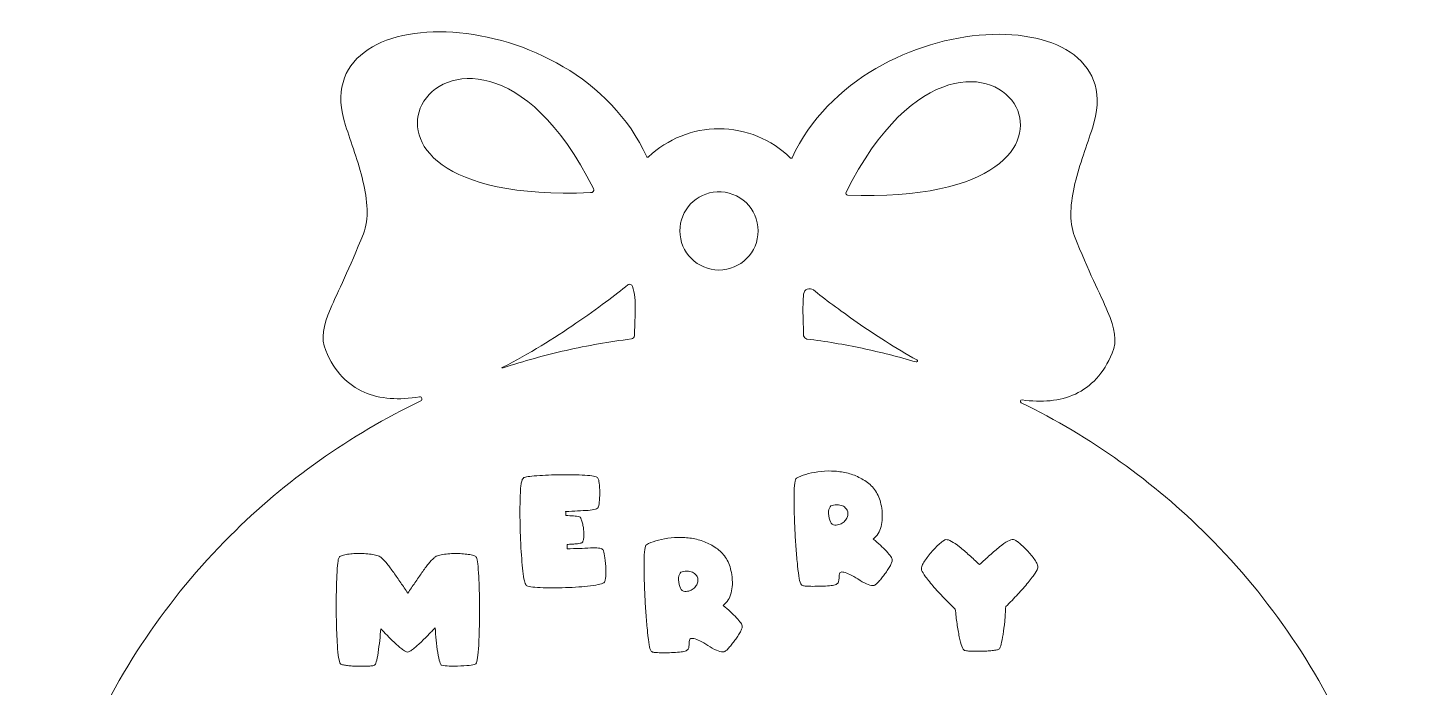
# Model space of a CAD drawing. Header units: inches. Extents: x -15.8 to -7.6, y -17.8 to -7.8.
# Drawn here: x -15.78 to -7.56, y -11.67 to -7.75 of the extents above; entities that cross this region are included whole.
import ezdxf

# ---------------------------------------------------------------- set-up
doc = ezdxf.new("R2010")
doc.units = ezdxf.units.IN
doc.header["$MEASUREMENT"] = 0
doc.layers.add('_U+0421_U+043B_U+043E_U+0439 1', color=7, linetype='Continuous')

# ---------------------------------------------------------------- blocks, each defined once
blk = doc.blocks.new('block 2')
at = {"layer": '_U+0421_U+043B_U+043E_U+0439 1', "lineweight": 0}
for points, knots in [([(-12.0964, -8.5201), (-12.3096, -8.051), (-12.8219, -7.8079), (-13.2484, -7.7804), (-13.675, -7.7529), (-14.0158, -7.941), (-13.8862, -8.3343), (-13.8533, -8.4345), (-13.8094, -8.551), (-13.7825, -8.6646), (-13.7555, -8.7781), (-13.7454, -8.8888), (-13.7802, -8.9773), (-13.8614, -9.1842), (-13.9328, -9.3203), (-13.9762, -9.4234), (-14.0196, -9.5264), (-14.0348, -9.5964), (-14.0037, -9.6712), (-13.9511, -9.7975), (-13.8723, -9.876), (-13.7764, -9.9181), (-13.6805, -9.9602), (-13.5674, -9.9659), (-13.4461, -9.9465), (-13.439, -9.9454), (-13.434, -9.9497), (-13.4324, -9.9551), (-13.4308, -9.9604), (-13.4325, -9.9669), (-13.439, -9.9699), (-13.6504, -10.0711), (-13.8517, -10.1897), (-14.0411, -10.324), (-14.2306, -10.4582), (-14.4081, -10.6081), (-14.5719, -10.7716), (-14.9436, -11.1429), (-15.2445, -11.585), (-15.4524, -12.076), (-15.6604, -12.567), (-15.7754, -13.1069), (-15.7754, -13.6736), (-15.7754, -14.2402), (-15.6604, -14.7799), (-15.4524, -15.2709), (-15.2445, -15.7619), (-14.9436, -16.2042), (-14.5719, -16.5756), (-14.2002, -16.9469), (-13.7575, -17.2474), (-13.2659, -17.4552), (-12.7743, -17.6629), (-12.2338, -17.7778), (-11.6667, -17.7778), (-11.0995, -17.7778), (-10.559, -17.6629), (-10.0674, -17.4552), (-9.5758, -17.2474), (-9.1331, -16.9469), (-8.7614, -16.5756), (-8.3897, -16.2042), (-8.0889, -15.7619), (-7.8809, -15.2709), (-7.673, -14.7799), (-7.5579, -14.2402), (-7.5579, -13.6736), (-7.5579, -13.1069), (-7.673, -12.567), (-7.8809, -12.076), (-8.0889, -11.585), (-8.3897, -11.1429), (-8.7614, -10.7716), (-8.9222, -10.6111), (-9.0962, -10.4637), (-9.2817, -10.3313), (-9.4672, -10.1989), (-9.6642, -10.0816), (-9.871, -9.9811), (-9.8755, -9.9789), (-9.8768, -9.9743), (-9.8756, -9.9705), (-9.8744, -9.9667), (-9.8709, -9.9636), (-9.8659, -9.9643), (-9.7491, -9.9802), (-9.6406, -9.972), (-9.5485, -9.9291), (-9.4564, -9.8861), (-9.3807, -9.8086), (-9.3297, -9.686), (-9.2985, -9.6112), (-9.3138, -9.5412), (-9.3572, -9.4382), (-9.4006, -9.3352), (-9.4722, -9.1991), (-9.5536, -8.9922), (-9.5883, -8.9036), (-9.5782, -8.793), (-9.5511, -8.6794), (-9.524, -8.5658), (-9.48, -8.4493), (-9.4471, -8.3491), (-9.3179, -7.957), (-9.6562, -7.7688), (-10.0808, -7.7948), (-10.5055, -7.8208), (-11.0165, -8.0611), (-11.2328, -8.5259), (-11.2333, -8.527), (-11.235, -8.5277), (-11.2368, -8.528), (-11.2385, -8.5283), (-11.2403, -8.5281), (-11.2409, -8.5275), (-11.2978, -8.4717), (-11.3644, -8.4282), (-11.4367, -8.3986), (-11.509, -8.369), (-11.587, -8.3534), (-11.6667, -8.3534), (-11.7446, -8.3534), (-11.821, -8.3684), (-11.8921, -8.3967), (-11.9631, -8.4251), (-12.0288, -8.4669), (-12.0852, -8.5205), (-12.0865, -8.5217), (-12.089, -8.5223), (-12.0913, -8.5222), (-12.0936, -8.5221), (-12.0958, -8.5214), (-12.0964, -8.5201)], [0, 0, 0, 0, 1, 1, 1, 2, 2, 2, 3, 3, 3, 4, 4, 4, 5, 5, 5, 6, 6, 6, 7, 7, 7, 8, 8, 8, 9, 9, 9, 10, 10, 10, 11, 11, 11, 12, 12, 12, 13, 13, 13, 14, 14, 14, 15, 15, 15, 16, 16, 16, 17, 17, 17, 18, 18, 18, 19, 19, 19, 20, 20, 20, 21, 21, 21, 22, 22, 22, 23, 23, 23, 24, 24, 24, 25, 25, 25, 26, 26, 26, 27, 27, 27, 28, 28, 28, 29, 29, 29, 30, 30, 30, 31, 31, 31, 32, 32, 32, 33, 33, 33, 34, 34, 34, 35, 35, 35, 36, 36, 36, 37, 37, 37, 38, 38, 38, 39, 39, 39, 40, 40, 40, 41, 41, 41, 42, 42, 42, 43, 43, 43, 44, 44, 44, 44]), ([(-12.4098, -8.716), (-12.4106, -8.7143), (-12.4113, -8.7126), (-12.412, -8.7113), (-12.4126, -8.7099), (-12.4131, -8.7088), (-12.4135, -8.7081), (-12.6134, -8.3084), (-12.8386, -8.126), (-13.0286, -8.0725), (-13.2186, -8.019), (-13.3734, -8.0945), (-13.4325, -8.2106), (-13.4874, -8.3182), (-13.4631, -8.4587), (-13.312, -8.5673), (-13.1609, -8.6759), (-12.8829, -8.7527), (-12.4305, -8.7328), (-12.4305, -8.7328), (-12.4255, -8.7325), (-12.4255, -8.7325), (-12.4255, -8.7325), (-12.4206, -8.7322), (-12.4206, -8.7322), (-12.4206, -8.7322), (-12.4172, -8.7296), (-12.4142, -8.7263), (-12.4111, -8.7229), (-12.4084, -8.7189), (-12.4098, -8.716)], [0, 0, 0, 0, 1, 1, 1, 2, 2, 2, 3, 3, 3, 4, 4, 4, 5, 5, 5, 6, 6, 6, 7, 7, 7, 8, 8, 8, 9, 9, 9, 10, 10, 10, 10]), ([(-10.9134, -8.7338), (-10.7136, -8.3351), (-10.49, -8.1499), (-10.3016, -8.0935), (-10.1131, -8.037), (-9.9599, -8.1092), (-9.9009, -8.225), (-9.8463, -8.3322), (-9.8741, -8.4715), (-10.0269, -8.5797), (-10.1798, -8.6879), (-10.4576, -8.765), (-10.903, -8.7476), (-10.9058, -8.7475), (-10.9089, -8.7451), (-10.9111, -8.7422), (-10.9133, -8.7394), (-10.9145, -8.736), (-10.9134, -8.7338)], [0, 0, 0, 0, 1, 1, 1, 2, 2, 2, 3, 3, 3, 4, 4, 4, 5, 5, 5, 6, 6, 6, 6]), ([(-11.6781, -8.7283), (-11.7405, -8.7314), (-11.7957, -8.7585), (-11.8353, -8.8003), (-11.875, -8.8421), (-11.8991, -8.8985), (-11.8991, -8.9604), (-11.8991, -9.0246), (-11.8731, -9.0826), (-11.831, -9.1246), (-11.789, -9.1666), (-11.7309, -9.1925), (-11.6667, -9.1925), (-11.6024, -9.1925), (-11.5443, -9.1666), (-11.5023, -9.1246), (-11.4603, -9.0826), (-11.4343, -9.0246), (-11.4343, -8.9604), (-11.4343, -8.8945), (-11.4618, -8.8348), (-11.5061, -8.7924), (-11.5504, -8.75), (-11.6113, -8.7249), (-11.6781, -8.7283), (-11.6781, -8.7283), (-11.6781, -8.7283), (-11.6781, -8.7283), (-11.6781, -8.7283), (-11.6781, -8.7283), (-11.6781, -8.7283)], [0, 0, 0, 0, 1, 1, 1, 2, 2, 2, 3, 3, 3, 4, 4, 4, 5, 5, 5, 6, 6, 6, 7, 7, 7, 8, 8, 8, 9, 9, 9, 10, 10, 10, 10]), ([(-12.9513, -9.7699), (-12.7961, -9.6909), (-12.646, -9.5971), (-12.5169, -9.5089), (-12.3879, -9.4207), (-12.2799, -9.3381), (-12.2089, -9.2815), (-12.204, -9.2777), (-12.198, -9.2767), (-12.1926, -9.2783), (-12.1873, -9.2798), (-12.1826, -9.2837), (-12.1805, -9.2896), (-12.1672, -9.3274), (-12.164, -9.3799), (-12.1644, -9.4334), (-12.1648, -9.4868), (-12.1688, -9.5412), (-12.1698, -9.5828), (-12.1699, -9.5878), (-12.1718, -9.5923), (-12.175, -9.5957), (-12.1781, -9.5992), (-12.1825, -9.6015), (-12.1874, -9.6022), (-12.3186, -9.6187), (-12.4478, -9.6414), (-12.5748, -9.67), (-12.7017, -9.6986), (-12.8264, -9.7332), (-12.9486, -9.7733), (-12.9532, -9.7748), (-12.956, -9.775), (-12.9566, -9.7743), (-12.9572, -9.7736), (-12.9555, -9.772), (-12.9513, -9.7699)], [0, 0, 0, 0, 1, 1, 1, 2, 2, 2, 3, 3, 3, 4, 4, 4, 5, 5, 5, 6, 6, 6, 7, 7, 7, 8, 8, 8, 9, 9, 9, 10, 10, 10, 11, 11, 11, 12, 12, 12, 12]), ([(-11.1635, -9.5839), (-11.1642, -9.5538), (-11.1663, -9.5101), (-11.1673, -9.4647), (-11.1682, -9.4193), (-11.1678, -9.3721), (-11.1636, -9.3351), (-11.162, -9.3212), (-11.153, -9.3109), (-11.1418, -9.3062), (-11.1305, -9.3015), (-11.1169, -9.3025), (-11.1059, -9.3112), (-11.0412, -9.3621), (-10.9512, -9.4304), (-10.8454, -9.5037), (-10.7397, -9.5771), (-10.6182, -9.6555), (-10.4906, -9.7269), (-10.4872, -9.7288), (-10.4865, -9.7323), (-10.4877, -9.7351), (-10.4889, -9.7379), (-10.4918, -9.74), (-10.4956, -9.7389), (-10.6004, -9.7077), (-10.7069, -9.6806), (-10.8151, -9.6578), (-10.9232, -9.635), (-11.0329, -9.6165), (-11.144, -9.6024), (-11.1472, -9.602), (-11.152, -9.5988), (-11.1561, -9.595), (-11.1602, -9.5913), (-11.1635, -9.5868), (-11.1635, -9.5839)], [0, 0, 0, 0, 1, 1, 1, 2, 2, 2, 3, 3, 3, 4, 4, 4, 5, 5, 5, 6, 6, 6, 7, 7, 7, 8, 8, 8, 9, 9, 9, 10, 10, 10, 11, 11, 11, 12, 12, 12, 12]), ([(-12.5695, -10.8483), (-12.544, -10.8479), (-12.5198, -10.8474), (-12.4967, -10.8466), (-12.4737, -10.8459), (-12.4518, -10.8449), (-12.4312, -10.8437), (-12.4107, -10.8426), (-12.3945, -10.8429), (-12.3824, -10.8444), (-12.3703, -10.8459), (-12.3623, -10.8485), (-12.3583, -10.8521), (-12.3547, -10.8557), (-12.3513, -10.8643), (-12.3483, -10.8781), (-12.3454, -10.8919), (-12.3428, -10.911), (-12.3409, -10.9356), (-12.3392, -10.9604), (-12.3387, -10.9817), (-12.3394, -10.9997), (-12.3401, -11.0176), (-12.342, -11.0321), (-12.3452, -11.0432), (-12.3466, -11.0478), (-12.3531, -11.0521), (-12.3646, -11.0559), (-12.376, -11.0597), (-12.3924, -11.0631), (-12.4139, -11.066), (-12.4355, -11.0692), (-12.4583, -11.0719), (-12.4823, -11.074), (-12.5064, -11.0761), (-12.5317, -11.0777), (-12.5585, -11.0787), (-12.5852, -11.0798), (-12.6114, -11.0804), (-12.637, -11.0806), (-12.6627, -11.0808), (-12.6878, -11.0804), (-12.7124, -11.0796), (-12.737, -11.079), (-12.7572, -11.0776), (-12.7733, -11.0756), (-12.7893, -11.0737), (-12.801, -11.0711), (-12.8087, -11.0682), (-12.8129, -11.0662), (-12.8168, -11.0595), (-12.8204, -11.0477), (-12.824, -11.036), (-12.8273, -11.0192), (-12.8303, -10.9974), (-12.833, -10.9756), (-12.8356, -10.9519), (-12.8378, -10.9263), (-12.84, -10.9007), (-12.8419, -10.8733), (-12.8434, -10.8441), (-12.8451, -10.8148), (-12.8464, -10.7853), (-12.8474, -10.7554), (-12.8483, -10.7256), (-12.8489, -10.6954), (-12.8494, -10.6649), (-12.8496, -10.6346), (-12.8496, -10.6071), (-12.8493, -10.5823), (-12.8489, -10.5575), (-12.8483, -10.5355), (-12.8473, -10.5162), (-12.8473, -10.5162), (-12.8473, -10.5162), (-12.8473, -10.5162), (-12.8473, -10.5162), (-12.8473, -10.5162), (-12.8473, -10.5162), (-12.8473, -10.5058), (-12.8468, -10.4959), (-12.846, -10.4863), (-12.8451, -10.4767), (-12.8439, -10.4675), (-12.8422, -10.4586), (-12.8405, -10.4499), (-12.8382, -10.4429), (-12.8355, -10.4375), (-12.8328, -10.4321), (-12.8297, -10.4283), (-12.826, -10.426), (-12.8224, -10.4239), (-12.8142, -10.4219), (-12.8013, -10.42), (-12.7884, -10.4182), (-12.7709, -10.4165), (-12.7489, -10.415), (-12.7268, -10.4133), (-12.7039, -10.4119), (-12.6801, -10.4109), (-12.6563, -10.4098), (-12.6316, -10.4091), (-12.606, -10.4086), (-12.5803, -10.4084), (-12.5557, -10.4085), (-12.5321, -10.409), (-12.5084, -10.4095), (-12.4857, -10.4103), (-12.4639, -10.4116), (-12.4423, -10.4129), (-12.4252, -10.4147), (-12.4127, -10.4169), (-12.4002, -10.4191), (-12.3922, -10.4218), (-12.3888, -10.4247), (-12.3852, -10.4281), (-12.3822, -10.4361), (-12.3799, -10.4487), (-12.3776, -10.4614), (-12.3761, -10.4787), (-12.3757, -10.501), (-12.3753, -10.523), (-12.3757, -10.5424), (-12.377, -10.5591), (-12.3783, -10.5757), (-12.3806, -10.5897), (-12.3838, -10.6009), (-12.3852, -10.6062), (-12.3912, -10.6105), (-12.4015, -10.6137), (-12.4117, -10.6169), (-12.4264, -10.6192), (-12.4452, -10.6204), (-12.4641, -10.6215), (-12.4847, -10.6226), (-12.5068, -10.6238), (-12.529, -10.6249), (-12.5527, -10.6259), (-12.578, -10.6268), (-12.578, -10.6308), (-12.5778, -10.6349), (-12.5775, -10.6391), (-12.5772, -10.6432), (-12.5769, -10.6473), (-12.5767, -10.6513), (-12.5602, -10.6516), (-12.5451, -10.6522), (-12.5316, -10.6534), (-12.5182, -10.6545), (-12.5063, -10.6562), (-12.4961, -10.6585), (-12.4936, -10.6592), (-12.491, -10.6617), (-12.4885, -10.6661), (-12.4861, -10.6705), (-12.4836, -10.6768), (-12.4813, -10.6848), (-12.479, -10.6926), (-12.4768, -10.7009), (-12.4751, -10.7096), (-12.4733, -10.7183), (-12.472, -10.7274), (-12.4711, -10.7369), (-12.4703, -10.7462), (-12.4698, -10.7552), (-12.4699, -10.7639), (-12.4699, -10.7726), (-12.4705, -10.781), (-12.4715, -10.789), (-12.4726, -10.7971), (-12.4744, -10.8032), (-12.4769, -10.8075), (-12.4795, -10.8118), (-12.4828, -10.8142), (-12.4868, -10.8148), (-12.4898, -10.8155), (-12.4939, -10.8163), (-12.4992, -10.8172), (-12.5045, -10.818), (-12.511, -10.8189), (-12.5186, -10.8195), (-12.5262, -10.8201), (-12.5343, -10.8208), (-12.5428, -10.8213), (-12.5513, -10.8218), (-12.5602, -10.8223), (-12.5695, -10.8225), (-12.5695, -10.8267), (-12.5695, -10.8309), (-12.5695, -10.8352), (-12.5695, -10.8395), (-12.5695, -10.8439), (-12.5695, -10.8483), (-12.5695, -10.8483), (-12.5695, -10.8483), (-12.5695, -10.8483), (-12.5695, -10.8483), (-12.5695, -10.8483), (-12.5695, -10.8483)], [0, 0, 0, 0, 1, 1, 1, 2, 2, 2, 3, 3, 3, 4, 4, 4, 5, 5, 5, 6, 6, 6, 7, 7, 7, 8, 8, 8, 9, 9, 9, 10, 10, 10, 11, 11, 11, 12, 12, 12, 13, 13, 13, 14, 14, 14, 15, 15, 15, 16, 16, 16, 17, 17, 17, 18, 18, 18, 19, 19, 19, 20, 20, 20, 21, 21, 21, 22, 22, 22, 23, 23, 23, 24, 24, 24, 25, 25, 25, 26, 26, 26, 27, 27, 27, 28, 28, 28, 29, 29, 29, 30, 30, 30, 31, 31, 31, 32, 32, 32, 33, 33, 33, 34, 34, 34, 35, 35, 35, 36, 36, 36, 37, 37, 37, 38, 38, 38, 39, 39, 39, 40, 40, 40, 41, 41, 41, 42, 42, 42, 43, 43, 43, 44, 44, 44, 45, 45, 45, 46, 46, 46, 47, 47, 47, 48, 48, 48, 49, 49, 49, 50, 50, 50, 51, 51, 51, 52, 52, 52, 53, 53, 53, 54, 54, 54, 55, 55, 55, 56, 56, 56, 57, 57, 57, 58, 58, 58, 59, 59, 59, 60, 60, 60, 61, 61, 61, 62, 62, 62, 63, 63, 63, 64, 64, 64, 65, 65, 65, 66, 66, 66, 66]), ([(-10.7498, -10.7911), (-10.7348, -10.8034), (-10.7208, -10.8156), (-10.7077, -10.8277), (-10.6946, -10.8397), (-10.6824, -10.8517), (-10.671, -10.8636), (-10.6599, -10.8752), (-10.6515, -10.8854), (-10.6457, -10.8941), (-10.64, -10.9027), (-10.637, -10.9099), (-10.637, -10.9157), (-10.637, -10.9201), (-10.6382, -10.9254), (-10.6406, -10.9317), (-10.643, -10.9379), (-10.6466, -10.9451), (-10.6515, -10.9534), (-10.6563, -10.9618), (-10.6615, -10.9702), (-10.6671, -10.9785), (-10.6727, -10.9868), (-10.6786, -10.9951), (-10.685, -11.0033), (-10.6911, -11.0116), (-10.6973, -11.0194), (-10.7033, -11.0268), (-10.7094, -11.0342), (-10.7153, -11.041), (-10.721, -11.0474), (-10.7269, -11.0535), (-10.7319, -11.058), (-10.736, -11.061), (-10.74, -11.064), (-10.7431, -11.0656), (-10.7452, -11.066), (-10.7547, -11.0675), (-10.7664, -11.066), (-10.7802, -11.0612), (-10.7941, -11.0564), (-10.8101, -11.0482), (-10.8283, -11.0364), (-10.8465, -11.0247), (-10.863, -11.0149), (-10.8776, -11.0071), (-10.8922, -10.9992), (-10.9051, -10.9934), (-10.9161, -10.9898), (-10.9269, -10.9864), (-10.9356, -10.9854), (-10.9416, -10.9869), (-10.9477, -10.9883), (-10.9511, -10.9921), (-10.9513, -10.9983), (-10.9517, -11.0086), (-10.9521, -11.0179), (-10.9529, -11.0258), (-10.9537, -11.0338), (-10.9549, -11.0406), (-10.9568, -11.0461), (-10.9589, -11.0518), (-10.9636, -11.0564), (-10.9708, -11.0598), (-10.978, -11.0633), (-10.9877, -11.0656), (-11, -11.0669), (-11.014, -11.0684), (-11.029, -11.0695), (-11.045, -11.0703), (-11.061, -11.0711), (-11.0781, -11.0715), (-11.0963, -11.0715), (-11.1143, -11.0718), (-11.1291, -11.0715), (-11.1405, -11.0711), (-11.1519, -11.0706), (-11.1599, -11.0698), (-11.1646, -11.069), (-11.168, -11.0684), (-11.1709, -11.0671), (-11.1736, -11.0652), (-11.1762, -11.0633), (-11.1786, -11.0607), (-11.1807, -11.0576), (-11.1837, -11.0535), (-11.1867, -11.0425), (-11.1899, -11.0245), (-11.1931, -11.0064), (-11.1964, -10.9813), (-11.1998, -10.9491), (-11.2032, -10.9169), (-11.2061, -10.8834), (-11.2087, -10.8484), (-11.2113, -10.8135), (-11.2136, -10.7771), (-11.2155, -10.7395), (-11.2174, -10.7018), (-11.2188, -10.6656), (-11.2196, -10.6311), (-11.2204, -10.5965), (-11.2208, -10.5635), (-11.2206, -10.5319), (-11.2203, -10.5003), (-11.2191, -10.4761), (-11.2167, -10.4591), (-11.2144, -10.4421), (-11.211, -10.4323), (-11.2066, -10.4298), (-11.1907, -10.4209), (-11.1721, -10.4133), (-11.1509, -10.4069), (-11.1296, -10.4005), (-11.1056, -10.3953), (-11.0789, -10.3913), (-11.0522, -10.3874), (-11.0255, -10.3859), (-10.9988, -10.3865), (-10.9722, -10.3872), (-10.9456, -10.3902), (-10.919, -10.3955), (-10.8925, -10.4008), (-10.8674, -10.4089), (-10.8437, -10.4199), (-10.8199, -10.4309), (-10.7976, -10.4446), (-10.7766, -10.4612), (-10.7558, -10.4777), (-10.7388, -10.4981), (-10.7259, -10.5224), (-10.7131, -10.5467), (-10.7043, -10.5749), (-10.6998, -10.6069), (-10.6937, -10.6494), (-10.6948, -10.6861), (-10.7032, -10.7168), (-10.7116, -10.7475), (-10.7272, -10.7723), (-10.7498, -10.7911), (-10.7498, -10.7911), (-10.7498, -10.7911), (-10.7498, -10.7911), (-10.7498, -10.7911), (-10.7498, -10.7911), (-10.7498, -10.7911)], [0, 0, 0, 0, 1, 1, 1, 2, 2, 2, 3, 3, 3, 4, 4, 4, 5, 5, 5, 6, 6, 6, 7, 7, 7, 8, 8, 8, 9, 9, 9, 10, 10, 10, 11, 11, 11, 12, 12, 12, 13, 13, 13, 14, 14, 14, 15, 15, 15, 16, 16, 16, 17, 17, 17, 18, 18, 18, 19, 19, 19, 20, 20, 20, 21, 21, 21, 22, 22, 22, 23, 23, 23, 24, 24, 24, 25, 25, 25, 26, 26, 26, 27, 27, 27, 28, 28, 28, 29, 29, 29, 30, 30, 30, 31, 31, 31, 32, 32, 32, 33, 33, 33, 34, 34, 34, 35, 35, 35, 36, 36, 36, 37, 37, 37, 38, 38, 38, 39, 39, 39, 40, 40, 40, 41, 41, 41, 42, 42, 42, 43, 43, 43, 44, 44, 44, 45, 45, 45, 46, 46, 46, 47, 47, 47, 48, 48, 48, 48]), ([(-10.9699, -10.7077), (-10.9589, -10.7066), (-10.9492, -10.7041), (-10.9406, -10.7001), (-10.9321, -10.696), (-10.9248, -10.6905), (-10.9186, -10.6835), (-10.9125, -10.6765), (-10.9078, -10.6693), (-10.9047, -10.662), (-10.9017, -10.6546), (-10.9002, -10.6471), (-10.9004, -10.6395), (-10.9004, -10.6321), (-10.9022, -10.6251), (-10.9057, -10.6185), (-10.9092, -10.612), (-10.9144, -10.6058), (-10.9212, -10.6001), (-10.9282, -10.5946), (-10.9371, -10.5909), (-10.9479, -10.589), (-10.9587, -10.5871), (-10.9714, -10.587), (-10.9861, -10.5887), (-10.9979, -10.5899), (-11.0062, -10.5959), (-11.0109, -10.6064), (-11.0155, -10.617), (-11.0166, -10.6323), (-11.014, -10.6522), (-11.0115, -10.6721), (-11.0065, -10.6866), (-10.9991, -10.6958), (-10.9918, -10.705), (-10.982, -10.709), (-10.9699, -10.7077), (-10.9699, -10.7077), (-10.9699, -10.7077), (-10.9699, -10.7077), (-10.9699, -10.7077), (-10.9699, -10.7077), (-10.9699, -10.7077)], [0, 0, 0, 0, 1, 1, 1, 2, 2, 2, 3, 3, 3, 4, 4, 4, 5, 5, 5, 6, 6, 6, 7, 7, 7, 8, 8, 8, 9, 9, 9, 10, 10, 10, 11, 11, 11, 12, 12, 12, 13, 13, 13, 14, 14, 14, 14]), ([(-11.6412, -11.1855), (-11.6262, -11.198), (-11.6122, -11.2103), (-11.5991, -11.2223), (-11.5861, -11.2344), (-11.574, -11.2463), (-11.5628, -11.2579), (-11.5515, -11.2696), (-11.5431, -11.2797), (-11.5373, -11.2885), (-11.5316, -11.2972), (-11.5286, -11.3045), (-11.5284, -11.3104), (-11.5284, -11.3147), (-11.5296, -11.32), (-11.532, -11.3263), (-11.5344, -11.3326), (-11.538, -11.3399), (-11.5428, -11.3481), (-11.5477, -11.3564), (-11.5529, -11.3647), (-11.5585, -11.373), (-11.564, -11.3813), (-11.57, -11.3897), (-11.5763, -11.3981), (-11.5825, -11.4064), (-11.5886, -11.4141), (-11.5947, -11.4214), (-11.6008, -11.4286), (-11.6069, -11.4354), (-11.6128, -11.4418), (-11.6185, -11.4481), (-11.6234, -11.4527), (-11.6274, -11.4557), (-11.6314, -11.4587), (-11.6344, -11.4602), (-11.6366, -11.4604), (-11.6461, -11.4621), (-11.6578, -11.4606), (-11.6716, -11.4557), (-11.6854, -11.4509), (-11.7014, -11.4426), (-11.7197, -11.4307), (-11.7379, -11.4191), (-11.7543, -11.4094), (-11.769, -11.4016), (-11.7837, -11.3938), (-11.7966, -11.388), (-11.8079, -11.3842), (-11.8185, -11.3808), (-11.8271, -11.3798), (-11.8331, -11.3812), (-11.839, -11.3827), (-11.8424, -11.3865), (-11.8427, -11.3926), (-11.8431, -11.4032), (-11.8435, -11.4125), (-11.8443, -11.4206), (-11.8451, -11.4286), (-11.8463, -11.4354), (-11.8482, -11.4409), (-11.8503, -11.4464), (-11.8549, -11.4509), (-11.8622, -11.4543), (-11.8694, -11.4576), (-11.8791, -11.46), (-11.8914, -11.4612), (-11.9054, -11.4627), (-11.9205, -11.4639), (-11.9365, -11.4647), (-11.9526, -11.4656), (-11.9697, -11.4661), (-11.9877, -11.4663), (-12.0057, -11.4663), (-12.0204, -11.4661), (-12.0319, -11.4656), (-12.0433, -11.4652), (-12.0515, -11.4644), (-12.0564, -11.4634), (-12.0596, -11.4627), (-12.0624, -11.4615), (-12.0651, -11.4596), (-12.0677, -11.4577), (-12.0702, -11.4553), (-12.0725, -11.4523), (-12.0752, -11.4483), (-12.0782, -11.4372), (-12.0813, -11.419), (-12.0845, -11.4009), (-12.0878, -11.3757), (-12.0912, -11.3435), (-12.0945, -11.3113), (-12.0976, -11.2777), (-12.1003, -11.2428), (-12.1029, -11.2078), (-12.1051, -11.1715), (-12.1068, -11.1338), (-12.1087, -11.0963), (-12.1101, -11.0602), (-12.111, -11.0256), (-12.1118, -10.9911), (-12.1121, -10.958), (-12.1119, -10.9267), (-12.1117, -10.8951), (-12.1104, -10.8708), (-12.1082, -10.8537), (-12.1059, -10.8367), (-12.1026, -10.8269), (-12.0984, -10.8246), (-12.0825, -10.8157), (-12.0638, -10.808), (-12.0424, -10.8015), (-12.0211, -10.795), (-11.997, -10.7899), (-11.9703, -10.786), (-11.9436, -10.782), (-11.9169, -10.7803), (-11.8902, -10.781), (-11.8635, -10.7816), (-11.8369, -10.7846), (-11.8104, -10.7899), (-11.7839, -10.7952), (-11.7588, -10.8033), (-11.735, -10.8143), (-11.7113, -10.8253), (-11.6889, -10.8392), (-11.6679, -10.8559), (-11.6472, -10.8725), (-11.6303, -10.8928), (-11.6175, -10.917), (-11.6046, -10.9412), (-11.5958, -10.9692), (-11.5912, -11.0012), (-11.585, -11.0438), (-11.5862, -11.0804), (-11.5946, -11.1111), (-11.603, -11.1419), (-11.6185, -11.1666), (-11.6412, -11.1855), (-11.6412, -11.1855), (-11.6412, -11.1855), (-11.6412, -11.1855), (-11.6412, -11.1855), (-11.6412, -11.1855), (-11.6412, -11.1855)], [0, 0, 0, 0, 1, 1, 1, 2, 2, 2, 3, 3, 3, 4, 4, 4, 5, 5, 5, 6, 6, 6, 7, 7, 7, 8, 8, 8, 9, 9, 9, 10, 10, 10, 11, 11, 11, 12, 12, 12, 13, 13, 13, 14, 14, 14, 15, 15, 15, 16, 16, 16, 17, 17, 17, 18, 18, 18, 19, 19, 19, 20, 20, 20, 21, 21, 21, 22, 22, 22, 23, 23, 23, 24, 24, 24, 25, 25, 25, 26, 26, 26, 27, 27, 27, 28, 28, 28, 29, 29, 29, 30, 30, 30, 31, 31, 31, 32, 32, 32, 33, 33, 33, 34, 34, 34, 35, 35, 35, 36, 36, 36, 37, 37, 37, 38, 38, 38, 39, 39, 39, 40, 40, 40, 41, 41, 41, 42, 42, 42, 43, 43, 43, 44, 44, 44, 45, 45, 45, 46, 46, 46, 47, 47, 47, 48, 48, 48, 48]), ([(-9.7711, -10.961), (-9.7724, -10.9676), (-9.7778, -10.9782), (-9.7875, -10.993), (-9.7972, -11.0077), (-9.8112, -11.0264), (-9.8296, -11.0491), (-9.8481, -11.0718), (-9.8684, -11.0951), (-9.8906, -11.1189), (-9.9128, -11.1427), (-9.9367, -11.1671), (-9.9624, -11.1918), (-9.9639, -11.2226), (-9.966, -11.2517), (-9.9687, -11.2792), (-9.9714, -11.3067), (-9.9747, -11.3327), (-9.9785, -11.357), (-9.9823, -11.3814), (-9.986, -11.4008), (-9.9896, -11.4151), (-9.9932, -11.4294), (-9.9967, -11.4386), (-10.0001, -11.4426), (-10.0016, -11.4447), (-10.0054, -11.4466), (-10.0114, -11.4483), (-10.0174, -11.4499), (-10.0256, -11.4513), (-10.0357, -11.4523), (-10.0457, -11.4536), (-10.0563, -11.4546), (-10.0674, -11.4553), (-10.0786, -11.4561), (-10.0902, -11.4566), (-10.1023, -11.457), (-10.1144, -11.4572), (-10.1261, -11.4573), (-10.1373, -11.4573), (-10.1486, -11.4573), (-10.1596, -11.4572), (-10.1702, -11.457), (-10.1808, -11.4566), (-10.1892, -11.4559), (-10.1956, -11.4551), (-10.202, -11.4543), (-10.2062, -11.4532), (-10.2083, -11.4519), (-10.2132, -11.4494), (-10.2182, -11.4413), (-10.2232, -11.4278), (-10.2283, -11.4143), (-10.2333, -11.3954), (-10.2384, -11.371), (-10.2437, -11.3469), (-10.2483, -11.321), (-10.2522, -11.2936), (-10.2561, -11.2662), (-10.2594, -11.2372), (-10.2622, -11.2067), (-10.2893, -11.1813), (-10.3146, -11.1564), (-10.3379, -11.132), (-10.3613, -11.1077), (-10.3828, -11.0838), (-10.4025, -11.0605), (-10.4221, -11.0372), (-10.4368, -11.018), (-10.447, -11.0028), (-10.4571, -10.9876), (-10.4628, -10.9764), (-10.464, -10.9695), (-10.4647, -10.9654), (-10.4639, -10.96), (-10.4615, -10.9532), (-10.4592, -10.9464), (-10.4551, -10.9381), (-10.4492, -10.9284), (-10.443, -10.9188), (-10.4364, -10.9092), (-10.4291, -10.8995), (-10.4218, -10.8897), (-10.414, -10.8799), (-10.4055, -10.8699), (-10.397, -10.8602), (-10.3885, -10.8509), (-10.3801, -10.8421), (-10.3716, -10.8334), (-10.3631, -10.8252), (-10.3546, -10.8178), (-10.3461, -10.8102), (-10.3387, -10.8044), (-10.3325, -10.8004), (-10.3263, -10.7964), (-10.3213, -10.7943), (-10.3177, -10.7941), (-10.3093, -10.7937), (-10.2982, -10.7971), (-10.2847, -10.8043), (-10.2712, -10.8116), (-10.2552, -10.8227), (-10.2367, -10.8377), (-10.2183, -10.8525), (-10.1992, -10.8688), (-10.1795, -10.8863), (-10.1598, -10.9038), (-10.1394, -10.9227), (-10.1184, -10.9428), (-10.097, -10.9227), (-10.0764, -10.9038), (-10.0566, -10.8862), (-10.0368, -10.8685), (-10.0177, -10.8521), (-9.9993, -10.8369), (-9.9808, -10.8218), (-9.9647, -10.8106), (-9.951, -10.8033), (-9.9373, -10.796), (-9.9261, -10.7926), (-9.9174, -10.7932), (-9.9138, -10.7935), (-9.9089, -10.7955), (-9.9028, -10.7992), (-9.8967, -10.803), (-9.8894, -10.8085), (-9.8809, -10.8157), (-9.8725, -10.8229), (-9.8639, -10.8306), (-9.8553, -10.8389), (-9.8467, -10.8471), (-9.8381, -10.8559), (-9.8296, -10.8653), (-9.8209, -10.8746), (-9.813, -10.8839), (-9.8057, -10.8932), (-9.7984, -10.9024), (-9.7917, -10.9116), (-9.7855, -10.9207), (-9.7796, -10.9301), (-9.7756, -10.938), (-9.7732, -10.9447), (-9.7709, -10.9514), (-9.7703, -10.9568), (-9.7711, -10.961), (-9.7711, -10.961), (-9.7711, -10.961), (-9.7711, -10.961), (-9.7711, -10.961), (-9.7711, -10.961), (-9.7711, -10.961)], [0, 0, 0, 0, 1, 1, 1, 2, 2, 2, 3, 3, 3, 4, 4, 4, 5, 5, 5, 6, 6, 6, 7, 7, 7, 8, 8, 8, 9, 9, 9, 10, 10, 10, 11, 11, 11, 12, 12, 12, 13, 13, 13, 14, 14, 14, 15, 15, 15, 16, 16, 16, 17, 17, 17, 18, 18, 18, 19, 19, 19, 20, 20, 20, 21, 21, 21, 22, 22, 22, 23, 23, 23, 24, 24, 24, 25, 25, 25, 26, 26, 26, 27, 27, 27, 28, 28, 28, 29, 29, 29, 30, 30, 30, 31, 31, 31, 32, 32, 32, 33, 33, 33, 34, 34, 34, 35, 35, 35, 36, 36, 36, 37, 37, 37, 38, 38, 38, 39, 39, 39, 40, 40, 40, 41, 41, 41, 42, 42, 42, 43, 43, 43, 44, 44, 44, 45, 45, 45, 46, 46, 46, 47, 47, 47, 48, 48, 48, 49, 49, 49, 50, 50, 50, 50]), ([(-13.516, -11.1131), (-13.5016, -11.0917), (-13.4874, -11.0707), (-13.4734, -11.0502), (-13.4594, -11.0296), (-13.4456, -11.0095), (-13.432, -10.9898), (-13.4187, -10.9703), (-13.4059, -10.9533), (-13.394, -10.9386), (-13.382, -10.9239), (-13.3708, -10.9116), (-13.3604, -10.9017), (-13.3559, -10.8972), (-13.3493, -10.8934), (-13.3405, -10.8902), (-13.3317, -10.887), (-13.3207, -10.8843), (-13.3074, -10.8822), (-13.2942, -10.8803), (-13.2809, -10.8788), (-13.2672, -10.8779), (-13.2535, -10.8769), (-13.2395, -10.8765), (-13.2251, -10.8767), (-13.2109, -10.8769), (-13.1973, -10.8775), (-13.1844, -10.8787), (-13.1716, -10.8798), (-13.1594, -10.8814), (-13.1479, -10.8835), (-13.1362, -10.8854), (-13.127, -10.8877), (-13.1203, -10.8905), (-13.1136, -10.8933), (-13.1093, -10.8966), (-13.1076, -10.9004), (-13.1049, -10.9068), (-13.1024, -10.9194), (-13.1003, -10.9383), (-13.0981, -10.9572), (-13.0962, -10.9824), (-13.0945, -11.0139), (-13.093, -11.0453), (-13.0918, -11.078), (-13.091, -11.112), (-13.0902, -11.146), (-13.0898, -11.1813), (-13.0898, -11.2177), (-13.0898, -11.2541), (-13.0902, -11.2893), (-13.0911, -11.3231), (-13.0919, -11.3569), (-13.0932, -11.3894), (-13.0949, -11.4206), (-13.0966, -11.4517), (-13.0987, -11.4766), (-13.1015, -11.4951), (-13.1042, -11.5136), (-13.1076, -11.5256), (-13.1119, -11.5311), (-13.1148, -11.5347), (-13.1238, -11.5376), (-13.1388, -11.5398), (-13.1537, -11.542), (-13.1746, -11.5436), (-13.2013, -11.5447), (-13.2281, -11.5455), (-13.2508, -11.5456), (-13.2697, -11.545), (-13.2885, -11.5444), (-13.3033, -11.543), (-13.3141, -11.5409), (-13.3184, -11.54), (-13.3226, -11.5333), (-13.3267, -11.5206), (-13.3308, -11.5079), (-13.3347, -11.4894), (-13.3383, -11.4651), (-13.3419, -11.4407), (-13.345, -11.4162), (-13.3475, -11.3916), (-13.35, -11.367), (-13.3519, -11.3422), (-13.3532, -11.3172), (-13.3561, -11.3202), (-13.3602, -11.3244), (-13.3653, -11.3299), (-13.3705, -11.3353), (-13.3769, -11.342), (-13.3845, -11.3498), (-13.392, -11.3577), (-13.3997, -11.3657), (-13.4078, -11.3739), (-13.4158, -11.382), (-13.4242, -11.3903), (-13.4329, -11.3986), (-13.4416, -11.4068), (-13.4501, -11.4146), (-13.4583, -11.422), (-13.4666, -11.4294), (-13.4746, -11.4363), (-13.4825, -11.4426), (-13.4905, -11.4492), (-13.4975, -11.454), (-13.5035, -11.4573), (-13.5094, -11.4605), (-13.5143, -11.4621), (-13.5181, -11.4621), (-13.5217, -11.4621), (-13.5264, -11.4605), (-13.5321, -11.4574), (-13.5378, -11.4543), (-13.5446, -11.4496), (-13.5525, -11.4435), (-13.5601, -11.4375), (-13.5678, -11.431), (-13.5757, -11.4239), (-13.5836, -11.4169), (-13.5917, -11.4094), (-13.6, -11.4015), (-13.6082, -11.3935), (-13.6163, -11.3855), (-13.6241, -11.3777), (-13.6319, -11.37), (-13.6394, -11.3623), (-13.6466, -11.3549), (-13.6538, -11.3473), (-13.6599, -11.3408), (-13.6648, -11.3355), (-13.6698, -11.3302), (-13.6737, -11.3261), (-13.6767, -11.3232), (-13.6784, -11.3465), (-13.6805, -11.37), (-13.6831, -11.3936), (-13.6857, -11.4173), (-13.6888, -11.4411), (-13.6924, -11.4651), (-13.6958, -11.489), (-13.6994, -11.5073), (-13.7032, -11.52), (-13.7069, -11.5326), (-13.7108, -11.5396), (-13.7149, -11.5409), (-13.7204, -11.5426), (-13.7272, -11.5438), (-13.7352, -11.5447), (-13.7433, -11.5456), (-13.7526, -11.5462), (-13.7632, -11.5464), (-13.7738, -11.5468), (-13.7846, -11.5469), (-13.7955, -11.5468), (-13.8064, -11.5467), (-13.8173, -11.5464), (-13.8281, -11.546), (-13.8391, -11.5455), (-13.8495, -11.5449), (-13.8593, -11.544), (-13.8691, -11.5431), (-13.8784, -11.5419), (-13.887, -11.5405), (-13.8957, -11.5392), (-13.9025, -11.5377), (-13.9075, -11.5361), (-13.9124, -11.5345), (-13.9155, -11.5328), (-13.9167, -11.5311), (-13.9208, -11.5256), (-13.9243, -11.5136), (-13.9272, -11.4949), (-13.9302, -11.4763), (-13.9326, -11.4511), (-13.9345, -11.4193), (-13.9367, -11.3873), (-13.9383, -11.3542), (-13.9394, -11.3198), (-13.9405, -11.2855), (-13.9411, -11.2499), (-13.9413, -11.213), (-13.9415, -11.1762), (-13.9413, -11.1407), (-13.9407, -11.1065), (-13.9402, -11.0724), (-13.9392, -11.0396), (-13.9379, -11.008), (-13.9367, -10.9767), (-13.9349, -10.952), (-13.9326, -10.9339), (-13.9304, -10.9159), (-13.9278, -10.9044), (-13.9248, -10.8996), (-13.9225, -10.896), (-13.9179, -10.8928), (-13.911, -10.89), (-13.904, -10.8872), (-13.8947, -10.8847), (-13.8828, -10.8826), (-13.8711, -10.8807), (-13.859, -10.8792), (-13.8462, -10.8782), (-13.8334, -10.8771), (-13.82, -10.8765), (-13.8061, -10.8763), (-13.7918, -10.8763), (-13.7781, -10.8768), (-13.7646, -10.8778), (-13.7511, -10.8788), (-13.738, -10.8803), (-13.7251, -10.8822), (-13.7121, -10.8843), (-13.7012, -10.887), (-13.6923, -10.8902), (-13.6835, -10.8934), (-13.6767, -10.8972), (-13.672, -10.9017), (-13.6619, -10.9116), (-13.6507, -10.9239), (-13.6387, -10.9386), (-13.6267, -10.9533), (-13.6137, -10.9703), (-13.6, -10.9898), (-13.5862, -11.0095), (-13.5723, -11.0296), (-13.5583, -11.0502), (-13.5443, -11.0707), (-13.5302, -11.0917), (-13.516, -11.1131), (-13.516, -11.1131), (-13.516, -11.1131), (-13.516, -11.1131), (-13.516, -11.1131), (-13.516, -11.1131), (-13.516, -11.1131)], [0, 0, 0, 0, 1, 1, 1, 2, 2, 2, 3, 3, 3, 4, 4, 4, 5, 5, 5, 6, 6, 6, 7, 7, 7, 8, 8, 8, 9, 9, 9, 10, 10, 10, 11, 11, 11, 12, 12, 12, 13, 13, 13, 14, 14, 14, 15, 15, 15, 16, 16, 16, 17, 17, 17, 18, 18, 18, 19, 19, 19, 20, 20, 20, 21, 21, 21, 22, 22, 22, 23, 23, 23, 24, 24, 24, 25, 25, 25, 26, 26, 26, 27, 27, 27, 28, 28, 28, 29, 29, 29, 30, 30, 30, 31, 31, 31, 32, 32, 32, 33, 33, 33, 34, 34, 34, 35, 35, 35, 36, 36, 36, 37, 37, 37, 38, 38, 38, 39, 39, 39, 40, 40, 40, 41, 41, 41, 42, 42, 42, 43, 43, 43, 44, 44, 44, 45, 45, 45, 46, 46, 46, 47, 47, 47, 48, 48, 48, 49, 49, 49, 50, 50, 50, 51, 51, 51, 52, 52, 52, 53, 53, 53, 54, 54, 54, 55, 55, 55, 56, 56, 56, 57, 57, 57, 58, 58, 58, 59, 59, 59, 60, 60, 60, 61, 61, 61, 62, 62, 62, 63, 63, 63, 64, 64, 64, 65, 65, 65, 66, 66, 66, 67, 67, 67, 68, 68, 68, 69, 69, 69, 70, 70, 70, 71, 71, 71, 72, 72, 72, 73, 73, 73, 74, 74, 74, 75, 75, 75, 76, 76, 76, 77, 77, 77, 78, 78, 78, 78]), ([(-11.8617, -11.1025), (-11.8505, -11.1012), (-11.8406, -11.0985), (-11.8321, -11.0945), (-11.8235, -11.0904), (-11.8161, -11.0849), (-11.81, -11.0779), (-11.8039, -11.0709), (-11.7992, -11.0637), (-11.7961, -11.0564), (-11.793, -11.0491), (-11.7916, -11.0417), (-11.7918, -11.0343), (-11.7918, -11.0266), (-11.7936, -11.0195), (-11.7971, -11.013), (-11.8007, -11.0064), (-11.806, -11.0004), (-11.813, -10.9949), (-11.8198, -10.9894), (-11.8286, -10.9856), (-11.8393, -10.9835), (-11.8501, -10.9815), (-11.8628, -10.9813), (-11.8774, -10.983), (-11.8893, -10.9843), (-11.8977, -10.9902), (-11.9024, -11.0008), (-11.9072, -11.0114), (-11.9084, -11.0266), (-11.9058, -11.0466), (-11.9033, -11.0665), (-11.8983, -11.0811), (-11.8909, -11.0904), (-11.8836, -11.0997), (-11.8738, -11.1037), (-11.8617, -11.1025), (-11.8617, -11.1025), (-11.8617, -11.1025), (-11.8617, -11.1025), (-11.8617, -11.1025), (-11.8617, -11.1025), (-11.8617, -11.1025)], [0, 0, 0, 0, 1, 1, 1, 2, 2, 2, 3, 3, 3, 4, 4, 4, 5, 5, 5, 6, 6, 6, 7, 7, 7, 8, 8, 8, 9, 9, 9, 10, 10, 10, 11, 11, 11, 12, 12, 12, 13, 13, 13, 14, 14, 14, 14])]:
    blk.add_open_spline(points, degree=3, knots=knots, dxfattribs=at)

msp = doc.modelspace()

# ---------------------------------------------------------------- block references
at = {"layer": '_U+0421_U+043B_U+043E_U+0439 1'}
msp.add_blockref('block 2', (0, 0), dxfattribs=at)

doc.saveas('drawing.dxf')
